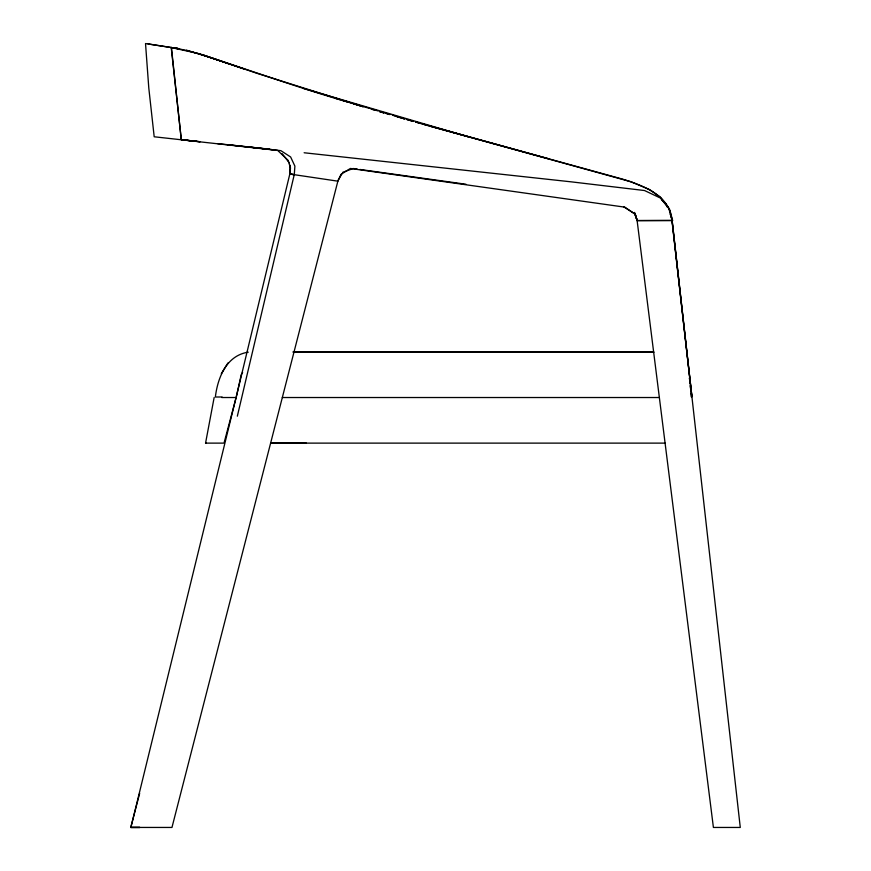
<?xml version="1.0" encoding="UTF-8"?>
<svg xmlns="http://www.w3.org/2000/svg" width="871" height="871" viewBox="0 0 871 871"><rect width="100%" height="100%" fill="white"/><g stroke="black" fill="none" stroke-linecap="round" stroke-linejoin="round"><path stroke-width="1.31" d="M139.665 793.361L130.726 827.439L171.968 827.45L337.861 181.168L289.738 174.015L290.097 165.196M248.562 146.938L280.854 150.661L290.631 156.976L294.888 166.111L294.289 174.679L289.803 174.026L290.489 168.027L288.094 160.308L277.664 150.422L154.189 136.78L148.799 88.102L145.522 43.55L179.012 48.722M206.427 443.121L205.556 443.121L214.146 397.524M236.433 396.436L241.234 374.672L242.617 372.516M237.337 416.186L294.246 174.679L289.803 174.026M289.814 174.026L238.665 386.887L130.9 827.45L139.926 827.439M248.268 352.167C226.416 355.477 217.75 377.622 215.344 397.024L222.116 396.98M342.096 173.427L337.774 181.135L341.018 174.374L350.382 168.462L624.812 207.156L635.122 214.212L637.115 220.581L713.403 827.45L740.274 827.45L672.129 220.581L669.516 209.182L660.436 197.14L649.657 189.606L631.17 181.81L430.22 126.251M227.919 362.978L221.299 373.67M342.717 172.327L353.19 168.528L357.219 169.083M635.231 213.961L637.115 220.581L672.695 220.428L670.289 214.473M430.426 126.284L622.427 179.088C643.048 185.534 670.049 195.311 672.151 220.581L668.819 208.419L660.316 197.989L644.529 190.531L571.616 181.887L304.131 152.763M672.129 220.581L691.901 396.708L684.181 329.14M270.75 443.056L284.327 442.904M270.761 443.089L306.091 442.904M672.488 220.537L637.115 220.581L634.611 212.404M292.852 352.015L653.707 352.124M293.897 352.232L653.827 352.156M221.735 397.524L236.139 397.524L224.01 443.121L205.556 443.121M282.324 397.524L659.358 397.524M270.62 443.121L665.085 443.121M130.726 827.439L139.741 827.45M171.217 47.535L181.299 139.708L200.101 141.723M227.658 144.706L275.127 149.986M184.086 140.002L196.04 141.298M181.299 139.708L171.424 47.567L179.263 48.776L148.07 43.942M217.543 143.617L269.063 149.148M187.145 140.329L199.851 141.701M359.897 169.464L465.952 184.238M243.608 68.831C219.808 61.003 196.345 51.291 171.424 47.567L179.35 48.82M171.424 47.567L199.426 53.784L228.158 63.616M186.329 50.115C240.69 66.599 293.995 86.577 348.629 102.277M415.5 121.984L419.43 123.072M422.054 123.791L549.253 158.925M379.691 111.728L383.588 112.849M397.905 116.964L404.405 118.826L395.075 116.061M407.007 119.577L413.507 121.439L407.007 119.523M419.093 123.051L425.233 124.825M370.915 109.038L374.78 110.16M379.778 111.619L383.806 112.784M386.147 113.47L389.968 114.58M416.022 122.147L419.887 123.268M425.048 124.771L428.913 125.892M302.879 88.254L469.425 137.128M335.847 98.445L339.69 99.588M342.259 100.339L369.239 108.32M371.808 109.082L378.221 110.987M383.36 112.501L389.783 114.406M392.353 115.168L398.776 117.062M401.346 117.825L405.2 118.968M353.8 103.867L362.848 106.654M363.163 106.719L256.88 73.284L201.985 54.546M623.963 206.993L634.458 213.58L637.376 220.472M662.102 200.33L665.956 203.749L667.404 207.331M282.215 153.732L289.346 162.91M689.407 377.905L689.995 382.979M690.289 385.526L690.877 390.611M691.171 393.148L691.487 397.143L691.095 393.354M671.955 220.581L684.029 327.79M689.527 378.177L690.05 383.229M690.311 385.766L690.834 390.818"/></g></svg>
